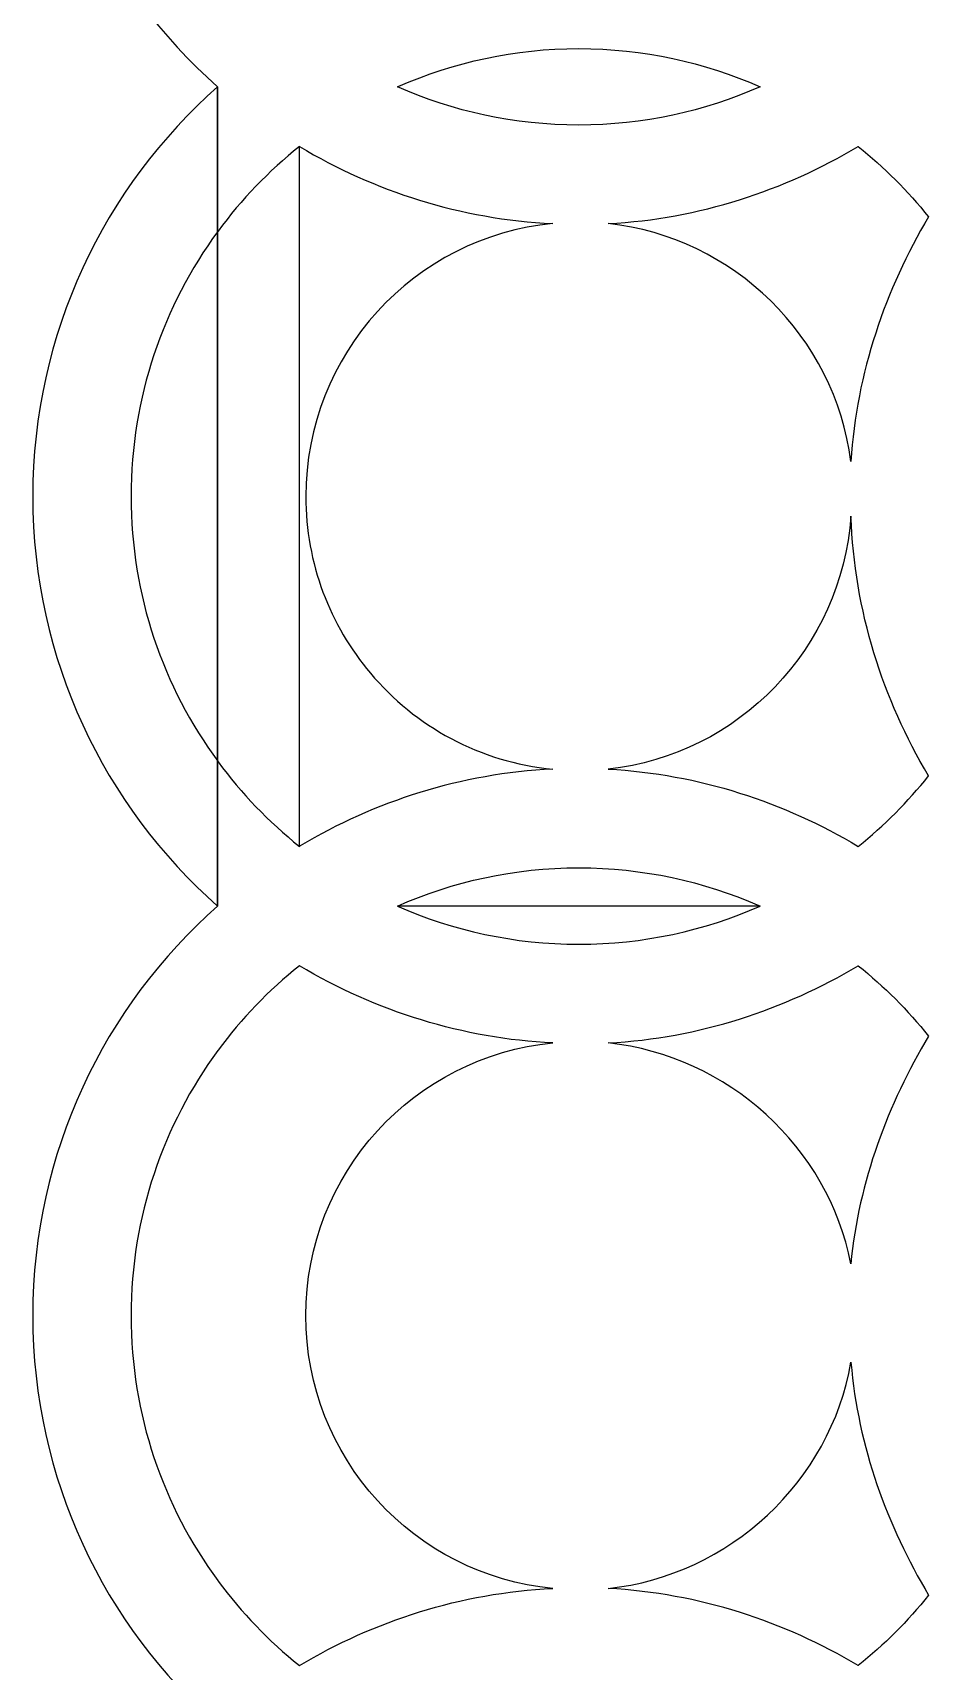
# Model space of a CAD drawing. Header units: centimetres. Extents: x -52 to 52, y -40 to 40.
# Drawn here: x -52.09 to -35.58, y -21.51 to 8.49 of the extents above; entities that cross this region are included whole.
import ezdxf

# ---------------------------------------------------------------- set-up
doc = ezdxf.new("R2010")
doc.units = ezdxf.units.CM
doc.header["$MEASUREMENT"] = 0
doc.layers.add('layer 1', color=7, linetype='Continuous')

msp = doc.modelspace()

# ---------------------------------------------------------------- linework, layer by layer
at = {"layer": 'layer 1', "color": 114}
for points, knots in [([(-48.70703, 7.4999), (-48.70703, 7.4999), (-48.70714, 7.5), (-48.70714, 7.5), (-48.70714, 7.5), (-48.70714, 7.5), (-48.70716, 7.50002), (-48.70716, 7.50002), (-48.70716, 7.50002), (-50.78352, 9.33253), (-52.09334, 12.01361), (-52.09334, 15), (-52.09334, 15), (-52.09334, 17.98637), (-50.78354, 20.66749), (-48.70718, 22.50002), (-48.70718, 22.50002), (-48.70718, 22.50002), (-48.70718, 22.50002), (-48.70718, 22.50002), (-48.70718, 22.50002), (-50.78354, 24.33252), (-52.09334, 27.01362), (-52.09334, 30), (-52.09334, 30), (-52.09334, 35.52191), (-47.61527, 40), (-42.09334, 40), (-42.09334, 40), (-39.10688, 40), (-36.42588, 38.69022), (-34.59337, 36.61379), (-34.59337, 36.61379), (-32.76085, 38.69018), (-30.07975, 40), (-27.09334, 40), (-27.09334, 40), (-24.10694, 40), (-21.42588, 38.69015), (-19.59337, 36.61378), (-19.59337, 36.61378), (-17.76084, 38.69017), (-15.07974, 40), (-12.09334, 40), (-12.09334, 40), (-6.57141, 40), (-2.09334, 35.52191), (-2.09334, 30), (-2.09334, 30), (-2.09334, 27.0136), (-3.40326, 24.33263), (-5.47963, 22.50011), (-5.47963, 22.50011), (-3.4032, 20.66758), (-2.09334, 17.98644), (-2.09334, 15), (-2.09334, 15), (-2.09334, 12.0136), (-3.40317, 9.33253), (-5.47955, 7.50002), (-5.47955, 7.50002), (-3.40315, 5.66749), (-2.09334, 2.98639), (-2.09334, 0), (-2.09334, 0), (-2.09334, -2.98645), (-3.40311, -5.66906), (-5.47955, -7.50157), (-5.47955, -7.50157), (-3.40316, -9.3341), (-2.09334, -12.0136), (-2.09334, -15), (-2.09334, -15), (-2.09334, -17.98639), (-3.40319, -20.66746), (-5.47956, -22.49997), (-5.47956, -22.49997), (-3.40317, -24.33252), (-2.09334, -27.01361), (-2.09334, -30), (-2.09334, -30), (-2.09334, -35.52191), (-6.57141, -40), (-12.09334, -40), (-12.09334, -40), (-15.07975, -40), (-17.76086, -38.69018), (-19.59338, -36.61379), (-19.59338, -36.61379), (-21.42589, -38.69023), (-24.10688, -40), (-27.09334, -40), (-27.09334, -40), (-30.07975, -40), (-32.76082, -38.69019), (-34.59334, -36.6138), (-34.59334, -36.6138), (-36.42586, -38.69017), (-39.10695, -40), (-42.09334, -40), (-42.09334, -40), (-47.61527, -40), (-52.09334, -35.52191), (-52.09334, -30), (-52.09334, -30), (-52.09334, -27.01361), (-50.78351, -24.33253), (-48.70714, -22.50001), (-48.70714, -22.50001), (-48.70714, -22.50001), (-48.70717, -22.49998), (-48.70717, -22.49998), (-48.70717, -22.49998), (-50.78352, -20.66748), (-52.09334, -17.98638), (-52.09334, -15), (-52.09334, -15), (-52.09334, -12.01362), (-50.78353, -9.3325), (-48.70717, -7.49998), (-48.70717, -7.49998), (-48.70717, -7.49998), (-48.70714, -7.49995), (-48.70714, -7.49995), (-48.70714, -7.49995), (-48.70714, -7.49995), (-48.70703, 7.4999), (-48.70703, 7.4999)], [0, 0, 0, 0, 0.03030303, 0.03030303, 0.03030303, 0.03030303, 0.06060606, 0.06060606, 0.06060606, 0.06060606, 0.09090909, 0.09090909, 0.09090909, 0.09090909, 0.12121212, 0.12121212, 0.12121212, 0.12121212, 0.15151515, 0.15151515, 0.15151515, 0.15151515, 0.18181818, 0.18181818, 0.18181818, 0.18181818, 0.21212121, 0.21212121, 0.21212121, 0.21212121, 0.24242424, 0.24242424, 0.24242424, 0.24242424, 0.27272727, 0.27272727, 0.27272727, 0.27272727, 0.3030303, 0.3030303, 0.3030303, 0.3030303, 0.33333333, 0.33333333, 0.33333333, 0.33333333, 0.36363636, 0.36363636, 0.36363636, 0.36363636, 0.39393939, 0.39393939, 0.39393939, 0.39393939, 0.42424242, 0.42424242, 0.42424242, 0.42424242, 0.45454545, 0.45454545, 0.45454545, 0.45454545, 0.48484848, 0.48484848, 0.48484848, 0.48484848, 0.51515152, 0.51515152, 0.51515152, 0.51515152, 0.54545455, 0.54545455, 0.54545455, 0.54545455, 0.57575758, 0.57575758, 0.57575758, 0.57575758, 0.60606061, 0.60606061, 0.60606061, 0.60606061, 0.63636364, 0.63636364, 0.63636364, 0.63636364, 0.66666667, 0.66666667, 0.66666667, 0.66666667, 0.6969697, 0.6969697, 0.6969697, 0.6969697, 0.72727273, 0.72727273, 0.72727273, 0.72727273, 0.75757576, 0.75757576, 0.75757576, 0.75757576, 0.78787879, 0.78787879, 0.78787879, 0.78787879, 0.81818182, 0.81818182, 0.81818182, 0.81818182, 0.84848485, 0.84848485, 0.84848485, 0.84848485, 0.87878788, 0.87878788, 0.87878788, 0.87878788, 0.90909091, 0.90909091, 0.90909091, 0.90909091, 0.93939394, 0.93939394, 0.93939394, 0.93939394, 1, 1, 1, 1]), ([(-45.41293, 7.50003), (-44.39802, 7.05003), (-43.27482, 6.8), (-42.09334, 6.8), (-42.09334, 6.8), (-40.91187, 6.8), (-39.78867, 7.05003), (-38.77377, 7.50002), (-38.77377, 7.50002), (-39.78866, 7.95), (-40.91187, 8.2), (-42.09334, 8.2), (-42.09334, 8.2), (-43.26604, 8.2), (-44.38133, 7.95367), (-45.39029, 7.50998), (-45.39029, 7.50998), (-45.39029, 7.50998), (-45.3903, 7.50998), (-45.3903, 7.50998), (-45.3903, 7.50998), (-45.3903, 7.50998), (-45.39031, 7.50998), (-45.39031, 7.50998), (-45.39031, 7.50998), (-45.39031, 7.50998), (-45.39032, 7.50998), (-45.39032, 7.50998), (-45.39032, 7.50998), (-45.39032, 7.50998), (-45.39033, 7.50998), (-45.39033, 7.50998), (-45.39033, 7.50998), (-45.39033, 7.50998), (-45.39034, 7.50998), (-45.39034, 7.50998), (-45.39034, 7.50998), (-45.39034, 7.50998), (-45.39035, 7.50998), (-45.39035, 7.50998), (-45.39035, 7.50998), (-45.39035, 7.50998), (-45.39036, 7.50998), (-45.39036, 7.50998), (-45.39036, 7.50998), (-45.39036, 7.50998), (-45.41293, 7.50003), (-45.41293, 7.50003)], [0, 0, 0, 0, 0.07692308, 0.07692308, 0.07692308, 0.07692308, 0.15384615, 0.15384615, 0.15384615, 0.15384615, 0.23076923, 0.23076923, 0.23076923, 0.23076923, 0.30769231, 0.30769231, 0.30769231, 0.30769231, 0.38461538, 0.38461538, 0.38461538, 0.38461538, 0.46153846, 0.46153846, 0.46153846, 0.46153846, 0.53846154, 0.53846154, 0.53846154, 0.53846154, 0.61538462, 0.61538462, 0.61538462, 0.61538462, 0.69230769, 0.69230769, 0.69230769, 0.69230769, 0.76923077, 0.76923077, 0.76923077, 0.76923077, 0.84615385, 0.84615385, 0.84615385, 0.84615385, 1, 1, 1, 1]), ([(-48.70715, -7.5), (-48.70715, -7.5), (-48.70717, -7.49998), (-48.70717, -7.49998), (-48.70717, -7.49998), (-50.78353, -5.66748), (-52.09334, -2.98639), (-52.09334, 0), (-52.09334, 0), (-52.09334, 2.98639), (-50.78353, 5.6675), (-48.70716, 7.50002), (-48.70716, 7.50002), (-48.70716, 7.50002), (-48.70714, 7.50004), (-48.70714, 7.50004), (-48.70714, 7.50004), (-48.70714, 7.50004), (-48.70715, -7.5), (-48.70715, -7.5)], [0, 0, 0, 0, 0.16666667, 0.16666667, 0.16666667, 0.16666667, 0.33333333, 0.33333333, 0.33333333, 0.33333333, 0.5, 0.5, 0.5, 0.5, 0.66666667, 0.66666667, 0.66666667, 0.66666667, 1, 1, 1, 1]), ([(-47.21061, -6.40719), (-47.77162, -5.9585), (-48.27235, -5.43766), (-48.69891, -4.85877), (-48.69891, -4.85877), (-48.69891, -4.85877), (-48.70292, -4.85327), (-48.70292, -4.85327), (-48.70292, -4.85327), (-48.70292, -4.85327), (-48.70535, -4.84993), (-48.70535, -4.84993), (-48.70535, -4.84993), (-48.70535, -4.84993), (-48.70535, -4.84992), (-48.70535, -4.84992), (-48.70535, -4.84992), (-49.70351, -3.49154), (-50.29334, -1.81452), (-50.29334, 0), (-50.29334, 0), (-50.29334, 1.81405), (-49.70378, 3.49055), (-48.70615, 4.84875), (-48.70615, 4.84875), (-48.70615, 4.84875), (-48.70537, 4.84979), (-48.70537, 4.84979), (-48.70537, 4.84979), (-48.70537, 4.84979), (-48.70537, 4.8498), (-48.70537, 4.8498), (-48.70537, 4.8498), (-48.70537, 4.8498), (-48.70537, 4.84981), (-48.70537, 4.84981), (-48.70537, 4.84981), (-48.70537, 4.84981), (-48.70537, 4.84982), (-48.70537, 4.84982), (-48.70537, 4.84982), (-48.70537, 4.84982), (-48.70537, 4.84983), (-48.70537, 4.84983), (-48.70537, 4.84983), (-48.70537, 4.84983), (-48.70537, 4.84984), (-48.70537, 4.84984), (-48.70537, 4.84984), (-48.70537, 4.84984), (-48.70537, 4.84985), (-48.70537, 4.84985), (-48.70537, 4.84985), (-48.70537, 4.84985), (-48.70537, 4.84986), (-48.70537, 4.84986), (-48.70537, 4.84986), (-48.70537, 4.84986), (-48.70537, 4.84987), (-48.70537, 4.84987), (-48.70537, 4.84987), (-48.70537, 4.84987), (-48.70537, 4.84988), (-48.70537, 4.84988), (-48.70537, 4.84988), (-48.70537, 4.84988), (-48.69881, 4.85876), (-48.69881, 4.85876), (-48.69881, 4.85876), (-48.27222, 5.43767), (-47.77152, 5.95863), (-47.21047, 6.40733), (-47.21047, 6.40733), (-47.21047, 6.40733), (-47.21061, -6.40719), (-47.21061, -6.40719)], [0, 0, 0, 0, 0.05, 0.05, 0.05, 0.05, 0.1, 0.1, 0.1, 0.1, 0.15, 0.15, 0.15, 0.15, 0.2, 0.2, 0.2, 0.2, 0.25, 0.25, 0.25, 0.25, 0.3, 0.3, 0.3, 0.3, 0.35, 0.35, 0.35, 0.35, 0.4, 0.4, 0.4, 0.4, 0.45, 0.45, 0.45, 0.45, 0.5, 0.5, 0.5, 0.5, 0.55, 0.55, 0.55, 0.55, 0.6, 0.6, 0.6, 0.6, 0.65, 0.65, 0.65, 0.65, 0.7, 0.7, 0.7, 0.7, 0.75, 0.75, 0.75, 0.75, 0.8, 0.8, 0.8, 0.8, 0.85, 0.85, 0.85, 0.85, 0.9, 0.9, 0.9, 0.9, 1, 1, 1, 1]), ([(-47.2106, -6.40716), (-47.2106, -6.40716), (-47.20061, -6.40125), (-47.20061, -6.40125), (-47.20061, -6.40125), (-47.20061, -6.40125), (-47.2006, -6.40125), (-47.2006, -6.40125), (-47.2006, -6.40125), (-47.2006, -6.40125), (-47.19743, -6.39937), (-47.19743, -6.39937), (-47.19743, -6.39937), (-45.83048, -5.58623), (-44.25336, -5.07145), (-42.56722, -4.99276), (-42.56722, -4.99276), (-43.90456, -4.86697), (-45.08866, -4.20992), (-45.91009, -3.23616), (-45.91009, -3.23616), (-46.64805, -2.36135), (-47.09334, -1.23095), (-47.09334, 0), (-47.09334, 0), (-47.09334, 2.60113), (-45.10601, 4.75691), (-42.56723, 4.99571), (-42.56723, 4.99571), (-44.25872, 5.07465), (-45.84053, 5.58941), (-47.21047, 6.40712), (-47.21047, 6.40712), (-47.21047, 6.40712), (-47.21057, 6.40718), (-47.21057, 6.40718), (-47.21057, 6.40718), (-47.21057, 6.40718), (-47.2106, -6.40716), (-47.2106, -6.40716)], [0, 0, 0, 0, 0.09090909, 0.09090909, 0.09090909, 0.09090909, 0.18181818, 0.18181818, 0.18181818, 0.18181818, 0.27272727, 0.27272727, 0.27272727, 0.27272727, 0.36363636, 0.36363636, 0.36363636, 0.36363636, 0.45454545, 0.45454545, 0.45454545, 0.45454545, 0.54545455, 0.54545455, 0.54545455, 0.54545455, 0.63636364, 0.63636364, 0.63636364, 0.63636364, 0.72727273, 0.72727273, 0.72727273, 0.72727273, 0.81818182, 0.81818182, 0.81818182, 0.81818182, 1, 1, 1, 1]), ([(-35.68615, 5.11728), (-35.68615, 5.11728), (-35.68617, 5.11731), (-35.68617, 5.11731), (-35.68617, 5.11731), (-36.06704, 5.59352), (-36.49987, 6.02639), (-36.97608, 6.40724), (-36.97608, 6.40724), (-38.32804, 5.60023), (-39.88636, 5.08373), (-41.55282, 4.99493), (-41.55282, 4.99493), (-39.25633, 4.74798), (-37.39946, 2.92159), (-37.10825, 0.63866), (-37.10825, 0.63866), (-37.0055, 2.26809), (-36.47737, 3.79176), (-35.68629, 5.1171), (-35.68629, 5.1171), (-35.68629, 5.1171), (-35.68617, 5.11731), (-35.68617, 5.11731), (-35.68617, 5.11731), (-35.68617, 5.11731), (-35.68615, 5.11728), (-35.68615, 5.11728)], [0, 0, 0, 0, 0.125, 0.125, 0.125, 0.125, 0.25, 0.25, 0.25, 0.25, 0.375, 0.375, 0.375, 0.375, 0.5, 0.5, 0.5, 0.5, 0.625, 0.625, 0.625, 0.625, 0.75, 0.75, 0.75, 0.75, 1, 1, 1, 1]), ([(-41.55283, -4.9932), (-39.16326, -4.73622), (-37.27917, -2.77292), (-37.10793, -0.35872), (-37.10793, -0.35872), (-37.04672, -2.09366), (-36.52241, -3.71624), (-35.68613, -5.11723), (-35.68613, -5.11723), (-36.067, -5.59344), (-36.49986, -6.02629), (-36.97609, -6.40717), (-36.97609, -6.40717), (-38.32803, -5.60017), (-39.88637, -5.082), (-41.55283, -4.9932)], [0, 0, 0, 0, 0.2, 0.2, 0.2, 0.2, 0.4, 0.4, 0.4, 0.4, 0.6, 0.6, 0.6, 0.6, 1, 1, 1, 1]), ([(-38.77376, -7.49998), (-38.77376, -7.49998), (-38.77377, -7.49998), (-38.77377, -7.49998), (-38.77377, -7.49998), (-38.77377, -7.49998), (-38.77378, -7.49997), (-38.77378, -7.49997), (-38.77378, -7.49997), (-38.77378, -7.49997), (-38.79634, -7.49001), (-38.79634, -7.49001), (-38.79634, -7.49001), (-38.79634, -7.49001), (-38.79635, -7.49001), (-38.79635, -7.49001), (-38.79635, -7.49001), (-38.79635, -7.49001), (-38.79636, -7.49001), (-38.79636, -7.49001), (-38.79636, -7.49001), (-38.79636, -7.49001), (-38.79637, -7.49001), (-38.79637, -7.49001), (-38.79637, -7.49001), (-38.79637, -7.49001), (-38.79638, -7.49001), (-38.79638, -7.49001), (-38.79638, -7.49001), (-38.79638, -7.49001), (-38.79639, -7.49001), (-38.79639, -7.49001), (-38.79639, -7.49001), (-38.79639, -7.49001), (-38.7964, -7.49001), (-38.7964, -7.49001), (-38.7964, -7.49001), (-38.7964, -7.49001), (-38.79641, -7.49001), (-38.79641, -7.49001), (-38.79641, -7.49001), (-38.79641, -7.49001), (-38.79642, -7.49001), (-38.79642, -7.49001), (-38.79642, -7.49001), (-38.79642, -7.49001), (-38.79643, -7.49001), (-38.79643, -7.49001), (-38.79643, -7.49001), (-39.80536, -7.04634), (-40.92066, -6.8), (-42.09334, -6.8), (-42.09334, -6.8), (-43.27481, -6.8), (-44.39803, -7.05), (-45.41293, -7.49998), (-45.41293, -7.49998), (-45.41293, -7.49998), (-38.77376, -7.49998), (-38.77376, -7.49998)], [0, 0, 0, 0, 0.0625, 0.0625, 0.0625, 0.0625, 0.125, 0.125, 0.125, 0.125, 0.1875, 0.1875, 0.1875, 0.1875, 0.25, 0.25, 0.25, 0.25, 0.3125, 0.3125, 0.3125, 0.3125, 0.375, 0.375, 0.375, 0.375, 0.4375, 0.4375, 0.4375, 0.4375, 0.5, 0.5, 0.5, 0.5, 0.5625, 0.5625, 0.5625, 0.5625, 0.625, 0.625, 0.625, 0.625, 0.6875, 0.6875, 0.6875, 0.6875, 0.75, 0.75, 0.75, 0.75, 0.8125, 0.8125, 0.8125, 0.8125, 0.875, 0.875, 0.875, 0.875, 1, 1, 1, 1]), ([(-38.77376, -7.49997), (-38.77376, -7.49997), (-38.77377, -7.49998), (-38.77377, -7.49998), (-38.77377, -7.49998), (-39.78867, -7.94997), (-40.91187, -8.2), (-42.09334, -8.2), (-42.09334, -8.2), (-43.27482, -8.2), (-44.39802, -7.94998), (-45.41294, -7.49999), (-45.41294, -7.49999), (-45.41294, -7.49999), (-38.77376, -7.49997), (-38.77376, -7.49997)], [0, 0, 0, 0, 0.2, 0.2, 0.2, 0.2, 0.4, 0.4, 0.4, 0.4, 0.6, 0.6, 0.6, 0.6, 1, 1, 1, 1]), ([(-47.2106, -21.40721), (-47.77121, -20.95885), (-48.27157, -20.4384), (-48.69793, -19.86001), (-48.69793, -19.86001), (-48.69793, -19.86001), (-48.70537, -19.84992), (-48.70537, -19.84992), (-48.70537, -19.84992), (-49.70352, -18.49153), (-50.29334, -16.81452), (-50.29334, -15), (-50.29334, -15), (-50.29334, -13.18291), (-49.70188, -11.50373), (-48.70116, -10.14432), (-48.70116, -10.14432), (-48.70116, -10.14432), (-48.6989, -10.14122), (-48.6989, -10.14122), (-48.6989, -10.14122), (-48.27235, -9.56234), (-47.77162, -9.04145), (-47.21061, -8.59277), (-47.21061, -8.59277), (-45.80079, -9.43161), (-44.20886, -9.93061), (-42.56722, -10.00722), (-42.56722, -10.00722), (-45.10601, -10.24601), (-47.09334, -12.39887), (-47.09334, -15), (-47.09334, -15), (-47.09334, -17.60113), (-45.10601, -19.75613), (-42.56722, -19.99492), (-42.56722, -19.99492), (-44.25877, -20.07386), (-45.84064, -20.5894), (-47.2106, -21.40715), (-47.2106, -21.40715), (-47.2106, -21.40715), (-47.21064, -21.40717), (-47.21064, -21.40717), (-47.21064, -21.40717), (-47.21064, -21.40717), (-47.2106, -21.40721), (-47.2106, -21.40721)], [0, 0, 0, 0, 0.07692308, 0.07692308, 0.07692308, 0.07692308, 0.15384615, 0.15384615, 0.15384615, 0.15384615, 0.23076923, 0.23076923, 0.23076923, 0.23076923, 0.30769231, 0.30769231, 0.30769231, 0.30769231, 0.38461538, 0.38461538, 0.38461538, 0.38461538, 0.46153846, 0.46153846, 0.46153846, 0.46153846, 0.53846154, 0.53846154, 0.53846154, 0.53846154, 0.61538462, 0.61538462, 0.61538462, 0.61538462, 0.69230769, 0.69230769, 0.69230769, 0.69230769, 0.76923077, 0.76923077, 0.76923077, 0.76923077, 0.84615385, 0.84615385, 0.84615385, 0.84615385, 1, 1, 1, 1]), ([(-41.55282, -10.00648), (-39.36139, -10.24214), (-37.52014, -11.91677), (-37.10996, -14.05121), (-37.10996, -14.05121), (-36.96751, -12.5385), (-36.42689, -11.12366), (-35.68616, -9.88271), (-35.68616, -9.88271), (-36.06703, -9.4065), (-36.49988, -8.97364), (-36.97609, -8.59278), (-36.97609, -8.59278), (-38.32805, -9.39979), (-39.88637, -9.91768), (-41.55282, -10.00648)], [0, 0, 0, 0, 0.2, 0.2, 0.2, 0.2, 0.4, 0.4, 0.4, 0.4, 0.6, 0.6, 0.6, 0.6, 1, 1, 1, 1]), ([(-41.55282, -19.99497), (-39.88637, -20.08377), (-38.32803, -20.60018), (-36.97609, -21.40718), (-36.97609, -21.40718), (-36.49986, -21.02631), (-36.06699, -20.59345), (-35.68613, -20.11723), (-35.68613, -20.11723), (-36.44221, -18.85057), (-36.97752, -17.40278), (-37.10861, -15.85458), (-37.10861, -15.85458), (-37.48421, -18.03447), (-39.32927, -19.75586), (-41.55282, -19.99497)], [0, 0, 0, 0, 0.2, 0.2, 0.2, 0.2, 0.4, 0.4, 0.4, 0.4, 0.6, 0.6, 0.6, 0.6, 1, 1, 1, 1])]:
    msp.add_open_spline(points, degree=3, knots=knots, dxfattribs=at)
at = {"layer": 'layer 1', "color": 254, "lineweight": 9}
for points, knots in [([(-48.70703, 7.4999), (-48.70703, 7.4999), (-48.70714, 7.5), (-48.70714, 7.5), (-48.70714, 7.5), (-48.70714, 7.5), (-48.70716, 7.50002), (-48.70716, 7.50002), (-48.70716, 7.50002), (-50.78352, 9.33253), (-52.09334, 12.01361), (-52.09334, 15), (-52.09334, 15), (-52.09334, 17.98637), (-50.78354, 20.66749), (-48.70718, 22.50002), (-48.70718, 22.50002), (-48.70718, 22.50002), (-48.70718, 22.50002), (-48.70718, 22.50002), (-48.70718, 22.50002), (-50.78354, 24.33252), (-52.09334, 27.01362), (-52.09334, 30), (-52.09334, 30), (-52.09334, 35.52191), (-47.61527, 40), (-42.09334, 40), (-42.09334, 40), (-39.10688, 40), (-36.42588, 38.69022), (-34.59337, 36.61379), (-34.59337, 36.61379), (-32.76085, 38.69018), (-30.07975, 40), (-27.09334, 40), (-27.09334, 40), (-24.10694, 40), (-21.42588, 38.69015), (-19.59337, 36.61378), (-19.59337, 36.61378), (-17.76084, 38.69017), (-15.07974, 40), (-12.09334, 40), (-12.09334, 40), (-6.57141, 40), (-2.09334, 35.52191), (-2.09334, 30), (-2.09334, 30), (-2.09334, 27.0136), (-3.40326, 24.33263), (-5.47963, 22.50011), (-5.47963, 22.50011), (-3.4032, 20.66758), (-2.09334, 17.98644), (-2.09334, 15), (-2.09334, 15), (-2.09334, 12.0136), (-3.40317, 9.33253), (-5.47955, 7.50002), (-5.47955, 7.50002), (-3.40315, 5.66749), (-2.09334, 2.98639), (-2.09334, 0), (-2.09334, 0), (-2.09334, -2.98645), (-3.40311, -5.66906), (-5.47955, -7.50157), (-5.47955, -7.50157), (-3.40316, -9.3341), (-2.09334, -12.0136), (-2.09334, -15), (-2.09334, -15), (-2.09334, -17.98639), (-3.40319, -20.66746), (-5.47956, -22.49997), (-5.47956, -22.49997), (-3.40317, -24.33252), (-2.09334, -27.01361), (-2.09334, -30), (-2.09334, -30), (-2.09334, -35.52191), (-6.57141, -40), (-12.09334, -40), (-12.09334, -40), (-15.07975, -40), (-17.76086, -38.69018), (-19.59338, -36.61379), (-19.59338, -36.61379), (-21.42589, -38.69023), (-24.10688, -40), (-27.09334, -40), (-27.09334, -40), (-30.07975, -40), (-32.76082, -38.69019), (-34.59334, -36.6138), (-34.59334, -36.6138), (-36.42586, -38.69017), (-39.10695, -40), (-42.09334, -40), (-42.09334, -40), (-47.61527, -40), (-52.09334, -35.52191), (-52.09334, -30), (-52.09334, -30), (-52.09334, -27.01361), (-50.78351, -24.33253), (-48.70714, -22.50001), (-48.70714, -22.50001), (-48.70714, -22.50001), (-48.70717, -22.49998), (-48.70717, -22.49998), (-48.70717, -22.49998), (-50.78352, -20.66748), (-52.09334, -17.98638), (-52.09334, -15), (-52.09334, -15), (-52.09334, -12.01362), (-50.78353, -9.3325), (-48.70717, -7.49998), (-48.70717, -7.49998), (-48.70717, -7.49998), (-48.70714, -7.49995), (-48.70714, -7.49995)], [0, 0, 0, 0, 0.03125, 0.03125, 0.03125, 0.03125, 0.0625, 0.0625, 0.0625, 0.0625, 0.09375, 0.09375, 0.09375, 0.09375, 0.125, 0.125, 0.125, 0.125, 0.15625, 0.15625, 0.15625, 0.15625, 0.1875, 0.1875, 0.1875, 0.1875, 0.21875, 0.21875, 0.21875, 0.21875, 0.25, 0.25, 0.25, 0.25, 0.28125, 0.28125, 0.28125, 0.28125, 0.3125, 0.3125, 0.3125, 0.3125, 0.34375, 0.34375, 0.34375, 0.34375, 0.375, 0.375, 0.375, 0.375, 0.40625, 0.40625, 0.40625, 0.40625, 0.4375, 0.4375, 0.4375, 0.4375, 0.46875, 0.46875, 0.46875, 0.46875, 0.5, 0.5, 0.5, 0.5, 0.53125, 0.53125, 0.53125, 0.53125, 0.5625, 0.5625, 0.5625, 0.5625, 0.59375, 0.59375, 0.59375, 0.59375, 0.625, 0.625, 0.625, 0.625, 0.65625, 0.65625, 0.65625, 0.65625, 0.6875, 0.6875, 0.6875, 0.6875, 0.71875, 0.71875, 0.71875, 0.71875, 0.75, 0.75, 0.75, 0.75, 0.78125, 0.78125, 0.78125, 0.78125, 0.8125, 0.8125, 0.8125, 0.8125, 0.84375, 0.84375, 0.84375, 0.84375, 0.875, 0.875, 0.875, 0.875, 0.90625, 0.90625, 0.90625, 0.90625, 0.9375, 0.9375, 0.9375, 0.9375, 1, 1, 1, 1]), ([(-45.41293, 7.50003), (-44.39802, 7.05003), (-43.27482, 6.8), (-42.09334, 6.8), (-42.09334, 6.8), (-40.91187, 6.8), (-39.78867, 7.05003), (-38.77377, 7.50002), (-38.77377, 7.50002), (-39.78866, 7.95), (-40.91187, 8.2), (-42.09334, 8.2), (-42.09334, 8.2), (-43.26604, 8.2), (-44.38133, 7.95367), (-45.39029, 7.50998), (-45.39029, 7.50998), (-45.39029, 7.50998), (-45.3903, 7.50998), (-45.3903, 7.50998), (-45.3903, 7.50998), (-45.3903, 7.50998), (-45.39031, 7.50998), (-45.39031, 7.50998), (-45.39031, 7.50998), (-45.39031, 7.50998), (-45.39032, 7.50998), (-45.39032, 7.50998), (-45.39032, 7.50998), (-45.39032, 7.50998), (-45.39033, 7.50998), (-45.39033, 7.50998), (-45.39033, 7.50998), (-45.39033, 7.50998), (-45.39034, 7.50998), (-45.39034, 7.50998), (-45.39034, 7.50998), (-45.39034, 7.50998), (-45.39035, 7.50998), (-45.39035, 7.50998), (-45.39035, 7.50998), (-45.39035, 7.50998), (-45.39036, 7.50998), (-45.39036, 7.50998), (-45.39036, 7.50998), (-45.39036, 7.50998), (-45.41293, 7.50003), (-45.41293, 7.50003)], [0, 0, 0, 0, 0.07692308, 0.07692308, 0.07692308, 0.07692308, 0.15384615, 0.15384615, 0.15384615, 0.15384615, 0.23076923, 0.23076923, 0.23076923, 0.23076923, 0.30769231, 0.30769231, 0.30769231, 0.30769231, 0.38461538, 0.38461538, 0.38461538, 0.38461538, 0.46153846, 0.46153846, 0.46153846, 0.46153846, 0.53846154, 0.53846154, 0.53846154, 0.53846154, 0.61538462, 0.61538462, 0.61538462, 0.61538462, 0.69230769, 0.69230769, 0.69230769, 0.69230769, 0.76923077, 0.76923077, 0.76923077, 0.76923077, 0.84615385, 0.84615385, 0.84615385, 0.84615385, 1, 1, 1, 1]), ([(-48.70715, -7.5), (-48.70715, -7.5), (-48.70717, -7.49998), (-48.70717, -7.49998), (-48.70717, -7.49998), (-50.78353, -5.66748), (-52.09334, -2.98639), (-52.09334, 0), (-52.09334, 0), (-52.09334, 2.98639), (-50.78353, 5.6675), (-48.70716, 7.50002), (-48.70716, 7.50002), (-48.70716, 7.50002), (-48.70714, 7.50004), (-48.70714, 7.50004)], [0, 0, 0, 0, 0.2, 0.2, 0.2, 0.2, 0.4, 0.4, 0.4, 0.4, 0.6, 0.6, 0.6, 0.6, 1, 1, 1, 1]), ([(-47.21061, -6.40719), (-47.77162, -5.9585), (-48.27235, -5.43766), (-48.69891, -4.85877), (-48.69891, -4.85877), (-48.69891, -4.85877), (-48.70292, -4.85327), (-48.70292, -4.85327), (-48.70292, -4.85327), (-48.70292, -4.85327), (-48.70535, -4.84993), (-48.70535, -4.84993), (-48.70535, -4.84993), (-48.70535, -4.84993), (-48.70535, -4.84992), (-48.70535, -4.84992), (-48.70535, -4.84992), (-49.70351, -3.49154), (-50.29334, -1.81452), (-50.29334, 0), (-50.29334, 0), (-50.29334, 1.81405), (-49.70378, 3.49055), (-48.70615, 4.84875), (-48.70615, 4.84875), (-48.70615, 4.84875), (-48.70537, 4.84979), (-48.70537, 4.84979), (-48.70537, 4.84979), (-48.70537, 4.84979), (-48.70537, 4.8498), (-48.70537, 4.8498), (-48.70537, 4.8498), (-48.70537, 4.8498), (-48.70537, 4.84981), (-48.70537, 4.84981), (-48.70537, 4.84981), (-48.70537, 4.84981), (-48.70537, 4.84982), (-48.70537, 4.84982), (-48.70537, 4.84982), (-48.70537, 4.84982), (-48.70537, 4.84983), (-48.70537, 4.84983), (-48.70537, 4.84983), (-48.70537, 4.84983), (-48.70537, 4.84984), (-48.70537, 4.84984), (-48.70537, 4.84984), (-48.70537, 4.84984), (-48.70537, 4.84985), (-48.70537, 4.84985), (-48.70537, 4.84985), (-48.70537, 4.84985), (-48.70537, 4.84986), (-48.70537, 4.84986), (-48.70537, 4.84986), (-48.70537, 4.84986), (-48.70537, 4.84987), (-48.70537, 4.84987), (-48.70537, 4.84987), (-48.70537, 4.84987), (-48.70537, 4.84988), (-48.70537, 4.84988), (-48.70537, 4.84988), (-48.70537, 4.84988), (-48.69881, 4.85876), (-48.69881, 4.85876), (-48.69881, 4.85876), (-48.27222, 5.43767), (-47.77152, 5.95863), (-47.21047, 6.40733)], [0, 0, 0, 0, 0.05263158, 0.05263158, 0.05263158, 0.05263158, 0.10526316, 0.10526316, 0.10526316, 0.10526316, 0.15789474, 0.15789474, 0.15789474, 0.15789474, 0.21052632, 0.21052632, 0.21052632, 0.21052632, 0.26315789, 0.26315789, 0.26315789, 0.26315789, 0.31578947, 0.31578947, 0.31578947, 0.31578947, 0.36842105, 0.36842105, 0.36842105, 0.36842105, 0.42105263, 0.42105263, 0.42105263, 0.42105263, 0.47368421, 0.47368421, 0.47368421, 0.47368421, 0.52631579, 0.52631579, 0.52631579, 0.52631579, 0.57894737, 0.57894737, 0.57894737, 0.57894737, 0.63157895, 0.63157895, 0.63157895, 0.63157895, 0.68421053, 0.68421053, 0.68421053, 0.68421053, 0.73684211, 0.73684211, 0.73684211, 0.73684211, 0.78947368, 0.78947368, 0.78947368, 0.78947368, 0.84210526, 0.84210526, 0.84210526, 0.84210526, 0.89473684, 0.89473684, 0.89473684, 0.89473684, 1, 1, 1, 1]), ([(-47.2106, -6.40716), (-47.2106, -6.40716), (-47.20061, -6.40125), (-47.20061, -6.40125), (-47.20061, -6.40125), (-47.20061, -6.40125), (-47.2006, -6.40125), (-47.2006, -6.40125), (-47.2006, -6.40125), (-47.2006, -6.40125), (-47.19743, -6.39937), (-47.19743, -6.39937), (-47.19743, -6.39937), (-45.83048, -5.58623), (-44.25336, -5.07145), (-42.56722, -4.99276), (-42.56722, -4.99276), (-43.90456, -4.86697), (-45.08866, -4.20992), (-45.91009, -3.23616), (-45.91009, -3.23616), (-46.64805, -2.36135), (-47.09334, -1.23095), (-47.09334, 0), (-47.09334, 0), (-47.09334, 2.60113), (-45.10601, 4.75691), (-42.56723, 4.99571), (-42.56723, 4.99571), (-44.25872, 5.07465), (-45.84053, 5.58941), (-47.21047, 6.40712), (-47.21047, 6.40712), (-47.21047, 6.40712), (-47.21057, 6.40718), (-47.21057, 6.40718)], [0, 0, 0, 0, 0.1, 0.1, 0.1, 0.1, 0.2, 0.2, 0.2, 0.2, 0.3, 0.3, 0.3, 0.3, 0.4, 0.4, 0.4, 0.4, 0.5, 0.5, 0.5, 0.5, 0.6, 0.6, 0.6, 0.6, 0.7, 0.7, 0.7, 0.7, 0.8, 0.8, 0.8, 0.8, 1, 1, 1, 1]), ([(-35.68615, 5.11728), (-35.68615, 5.11728), (-35.68617, 5.11731), (-35.68617, 5.11731), (-35.68617, 5.11731), (-36.06704, 5.59352), (-36.49987, 6.02639), (-36.97608, 6.40724), (-36.97608, 6.40724), (-38.32804, 5.60023), (-39.88636, 5.08373), (-41.55282, 4.99493), (-41.55282, 4.99493), (-39.25633, 4.74798), (-37.39946, 2.92159), (-37.10825, 0.63866), (-37.10825, 0.63866), (-37.0055, 2.26809), (-36.47737, 3.79176), (-35.68629, 5.1171), (-35.68629, 5.1171), (-35.68629, 5.1171), (-35.68617, 5.11731), (-35.68617, 5.11731)], [0, 0, 0, 0, 0.14285714, 0.14285714, 0.14285714, 0.14285714, 0.28571429, 0.28571429, 0.28571429, 0.28571429, 0.42857143, 0.42857143, 0.42857143, 0.42857143, 0.57142857, 0.57142857, 0.57142857, 0.57142857, 0.71428571, 0.71428571, 0.71428571, 0.71428571, 1, 1, 1, 1]), ([(-41.55283, -4.9932), (-39.16326, -4.73622), (-37.27917, -2.77292), (-37.10793, -0.35872), (-37.10793, -0.35872), (-37.04672, -2.09366), (-36.52241, -3.71624), (-35.68613, -5.11723), (-35.68613, -5.11723), (-36.067, -5.59344), (-36.49986, -6.02629), (-36.97609, -6.40717), (-36.97609, -6.40717), (-38.32803, -5.60017), (-39.88637, -5.082), (-41.55283, -4.9932)], [0, 0, 0, 0, 0.2, 0.2, 0.2, 0.2, 0.4, 0.4, 0.4, 0.4, 0.6, 0.6, 0.6, 0.6, 1, 1, 1, 1]), ([(-38.77376, -7.49998), (-38.77376, -7.49998), (-38.77377, -7.49998), (-38.77377, -7.49998), (-38.77377, -7.49998), (-38.77377, -7.49998), (-38.77378, -7.49997), (-38.77378, -7.49997), (-38.77378, -7.49997), (-38.77378, -7.49997), (-38.79634, -7.49001), (-38.79634, -7.49001), (-38.79634, -7.49001), (-38.79634, -7.49001), (-38.79635, -7.49001), (-38.79635, -7.49001), (-38.79635, -7.49001), (-38.79635, -7.49001), (-38.79636, -7.49001), (-38.79636, -7.49001), (-38.79636, -7.49001), (-38.79636, -7.49001), (-38.79637, -7.49001), (-38.79637, -7.49001), (-38.79637, -7.49001), (-38.79637, -7.49001), (-38.79638, -7.49001), (-38.79638, -7.49001), (-38.79638, -7.49001), (-38.79638, -7.49001), (-38.79639, -7.49001), (-38.79639, -7.49001), (-38.79639, -7.49001), (-38.79639, -7.49001), (-38.7964, -7.49001), (-38.7964, -7.49001), (-38.7964, -7.49001), (-38.7964, -7.49001), (-38.79641, -7.49001), (-38.79641, -7.49001), (-38.79641, -7.49001), (-38.79641, -7.49001), (-38.79642, -7.49001), (-38.79642, -7.49001), (-38.79642, -7.49001), (-38.79642, -7.49001), (-38.79643, -7.49001), (-38.79643, -7.49001), (-38.79643, -7.49001), (-39.80536, -7.04634), (-40.92066, -6.8), (-42.09334, -6.8), (-42.09334, -6.8), (-43.27481, -6.8), (-44.39803, -7.05), (-45.41293, -7.49998)], [0, 0, 0, 0, 0.06666667, 0.06666667, 0.06666667, 0.06666667, 0.13333333, 0.13333333, 0.13333333, 0.13333333, 0.2, 0.2, 0.2, 0.2, 0.26666667, 0.26666667, 0.26666667, 0.26666667, 0.33333333, 0.33333333, 0.33333333, 0.33333333, 0.4, 0.4, 0.4, 0.4, 0.46666667, 0.46666667, 0.46666667, 0.46666667, 0.53333333, 0.53333333, 0.53333333, 0.53333333, 0.6, 0.6, 0.6, 0.6, 0.66666667, 0.66666667, 0.66666667, 0.66666667, 0.73333333, 0.73333333, 0.73333333, 0.73333333, 0.8, 0.8, 0.8, 0.8, 0.86666667, 0.86666667, 0.86666667, 0.86666667, 1, 1, 1, 1]), ([(-38.77376, -7.49997), (-38.77376, -7.49997), (-38.77377, -7.49998), (-38.77377, -7.49998), (-38.77377, -7.49998), (-39.78867, -7.94997), (-40.91187, -8.2), (-42.09334, -8.2), (-42.09334, -8.2), (-43.27482, -8.2), (-44.39802, -7.94998), (-45.41294, -7.49999)], [0, 0, 0, 0, 0.25, 0.25, 0.25, 0.25, 0.5, 0.5, 0.5, 0.5, 1, 1, 1, 1]), ([(-47.2106, -21.40721), (-47.77121, -20.95885), (-48.27157, -20.4384), (-48.69793, -19.86001), (-48.69793, -19.86001), (-48.69793, -19.86001), (-48.70537, -19.84992), (-48.70537, -19.84992), (-48.70537, -19.84992), (-49.70352, -18.49153), (-50.29334, -16.81452), (-50.29334, -15), (-50.29334, -15), (-50.29334, -13.18291), (-49.70188, -11.50373), (-48.70116, -10.14432), (-48.70116, -10.14432), (-48.70116, -10.14432), (-48.6989, -10.14122), (-48.6989, -10.14122), (-48.6989, -10.14122), (-48.27235, -9.56234), (-47.77162, -9.04145), (-47.21061, -8.59277), (-47.21061, -8.59277), (-45.80079, -9.43161), (-44.20886, -9.93061), (-42.56722, -10.00722), (-42.56722, -10.00722), (-45.10601, -10.24601), (-47.09334, -12.39887), (-47.09334, -15), (-47.09334, -15), (-47.09334, -17.60113), (-45.10601, -19.75613), (-42.56722, -19.99492), (-42.56722, -19.99492), (-44.25877, -20.07386), (-45.84064, -20.5894), (-47.2106, -21.40715), (-47.2106, -21.40715), (-47.2106, -21.40715), (-47.21064, -21.40717), (-47.21064, -21.40717)], [0, 0, 0, 0, 0.08333333, 0.08333333, 0.08333333, 0.08333333, 0.16666667, 0.16666667, 0.16666667, 0.16666667, 0.25, 0.25, 0.25, 0.25, 0.33333333, 0.33333333, 0.33333333, 0.33333333, 0.41666667, 0.41666667, 0.41666667, 0.41666667, 0.5, 0.5, 0.5, 0.5, 0.58333333, 0.58333333, 0.58333333, 0.58333333, 0.66666667, 0.66666667, 0.66666667, 0.66666667, 0.75, 0.75, 0.75, 0.75, 0.83333333, 0.83333333, 0.83333333, 0.83333333, 1, 1, 1, 1]), ([(-41.55282, -10.00648), (-39.36139, -10.24214), (-37.52014, -11.91677), (-37.10996, -14.05121), (-37.10996, -14.05121), (-36.96751, -12.5385), (-36.42689, -11.12366), (-35.68616, -9.88271), (-35.68616, -9.88271), (-36.06703, -9.4065), (-36.49988, -8.97364), (-36.97609, -8.59278), (-36.97609, -8.59278), (-38.32805, -9.39979), (-39.88637, -9.91768), (-41.55282, -10.00648)], [0, 0, 0, 0, 0.2, 0.2, 0.2, 0.2, 0.4, 0.4, 0.4, 0.4, 0.6, 0.6, 0.6, 0.6, 1, 1, 1, 1]), ([(-41.55282, -19.99497), (-39.88637, -20.08377), (-38.32803, -20.60018), (-36.97609, -21.40718), (-36.97609, -21.40718), (-36.49986, -21.02631), (-36.06699, -20.59345), (-35.68613, -20.11723), (-35.68613, -20.11723), (-36.44221, -18.85057), (-36.97752, -17.40278), (-37.10861, -15.85458), (-37.10861, -15.85458), (-37.48421, -18.03447), (-39.32927, -19.75586), (-41.55282, -19.99497)], [0, 0, 0, 0, 0.2, 0.2, 0.2, 0.2, 0.4, 0.4, 0.4, 0.4, 0.6, 0.6, 0.6, 0.6, 1, 1, 1, 1])]:
    msp.add_open_spline(points, degree=3, knots=knots, dxfattribs=at)

doc.saveas('drawing.dxf')
